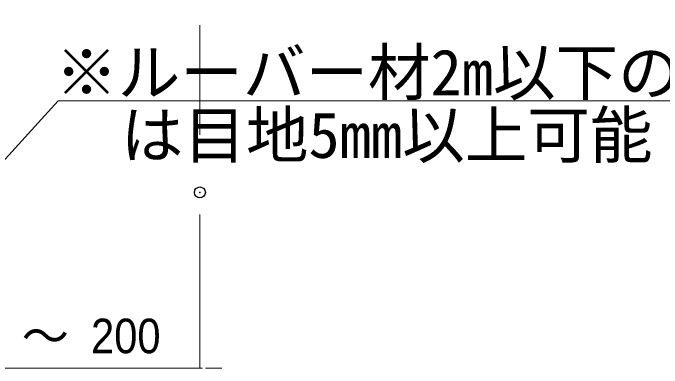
# Model space of a CAD drawing. Units: millimetres, scale not verified. Extents: x -1200 to 1200, y -342 to 342.
# Drawn here: x 1022.18 to 1051.75, y -226.91 to -210.73 of the extents above; entities that cross this region are included whole.
import ezdxf
from ezdxf.enums import TextEntityAlignment as Align

# ---------------------------------------------------------------- set-up
doc = ezdxf.new("R2010")
doc.units = ezdxf.units.MM
doc.header["$PDMODE"] = 32
doc.header["$PDSIZE"] = 0.5
doc.linetypes.add('CHAIN1', pattern=[8, 5, -1, 1, -1])
for name, color, linetype, lineweight in [('0-0_一般', 7, 'Continuous', 9), ('0-1_0', 7, 'Continuous', 9), ('0-3_寸法', 7, 'Continuous', 9), ('0-B_文字', 7, 'Continuous', 9)]:
    doc.layers.add(name, color=color, linetype=linetype, lineweight=lineweight)
doc.layers.add('0-A_Defpoints', color=7, linetype='Continuous')
doc.styles.add('Osaka', font='')
doc.styles.add('ＭＳ ゴシック', font='')
doc.styles.get('Osaka').set_extended_font_data('Osaka')
doc.styles.get('ＭＳ ゴシック').set_extended_font_data('MS Gothic')

# ---------------------------------------------------------------- blocks, each defined once
blk = doc.blocks.new('_DOT')
at = {"layer": '0-1_0'}
for p, q in [((-2.5, 0), (-5, 0)), ((-1.25, 0), (1.25, 0))]:
    blk.add_line(p, q, dxfattribs=at)

msp = doc.modelspace()

# ---------------------------------------------------------------- linework, layer by layer
at = {"layer": '0-0_一般', "linetype": 'CHAIN1'}
msp.add_line((1030.696, -216.28), (1030.696, -188.08), dxfattribs=at)
at = {"layer": '0-3_寸法'}
for p, q in [((1030.696, -219.906), (1030.696, -226.906)), ((1030.696, -226.906), (1019.696, -226.906)), ((1031.196, -226.906), (1031.697, -226.906))]:
    msp.add_line(p, q, dxfattribs=at)
at = {"layer": '0-A_Defpoints'}
msp.add_point((1030.696, -218.906), dxfattribs=at)
at = {"layer": '0-B_文字'}
msp.add_lwpolyline([(1058.109, -214.735), (1024.243, -214.735), (1018.79, -220.71)], dxfattribs=at)

# ---------------------------------------------------------------- block references
at = {"layer": '0-3_寸法', "xscale": 0.1001489, "yscale": 0.1001489, "rotation": 180}
msp.add_blockref('_DOT', (1030.696, -226.906), dxfattribs=at)

# ---------------------------------------------------------------- texts
at = {"layer": '0-3_寸法', "style": 'Osaka', "width": 0.9}
msp.add_text('200', height=1.576, dxfattribs=at).set_placement((1025.741, -226.706), align=Align.BOTTOM_LEFT)
at = {"layer": '0-3_寸法', "style": 'Osaka'}
msp.add_text('～', height=1.576, dxfattribs=at).set_placement((1022.582, -226.706), align=Align.BOTTOM_LEFT)
at = {"layer": '0-B_文字', "style": 'ＭＳ ゴシック'}
for s, height, p in [('※ルーバー材2m以下の場合', 2.089, (1024.109, -215.102)), ('\u3000は目地5mm以上可能', 2.09, (1024.243, -217.959))]:
    msp.add_text(s, height=height, dxfattribs=at).set_placement(p, align=Align.BOTTOM_LEFT)

doc.saveas('drawing.dxf')
